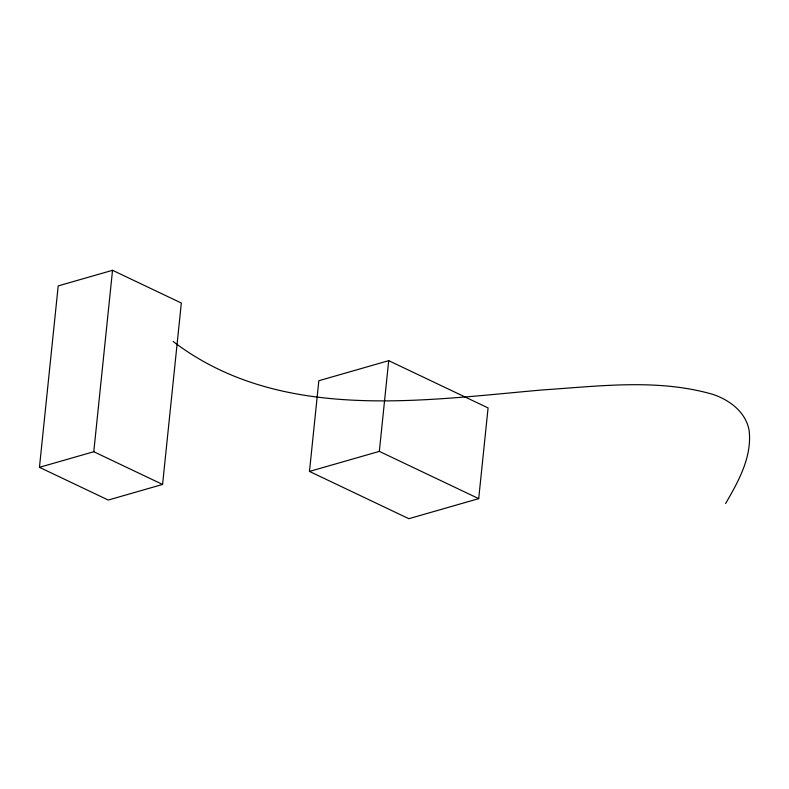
<?xml version="1.0" encoding="UTF-8"?>
<svg xmlns="http://www.w3.org/2000/svg" width="789" height="789" viewBox="0 0 789 789"><rect width="100%" height="100%" fill="white"/><g stroke="black" fill="none" stroke-linecap="round" stroke-linejoin="round"><path stroke-width="1.18" d="M39.45 467.325L58.199 285.904L112.531 270.302L181.332 303.025L162.583 484.446L108.251 500.048L39.45 467.325L93.783 451.722L162.583 484.446M93.783 451.722L112.531 270.302M309.475 471.428L318.845 380.722L388.701 360.662L488.085 407.933L478.706 498.638L408.85 518.698L309.475 471.428L379.331 451.377L478.706 498.638M379.331 451.377L388.701 360.662M725.564 503.569C738.445 481.398 752.282 456.861 749.096 430.261C745.733 412.105 729.845 400.191 713.276 394.5C657.878 378.316 599.226 386.216 542.625 389.924C419.275 400.763 279.119 422.352 173.156 341.479"/></g></svg>
